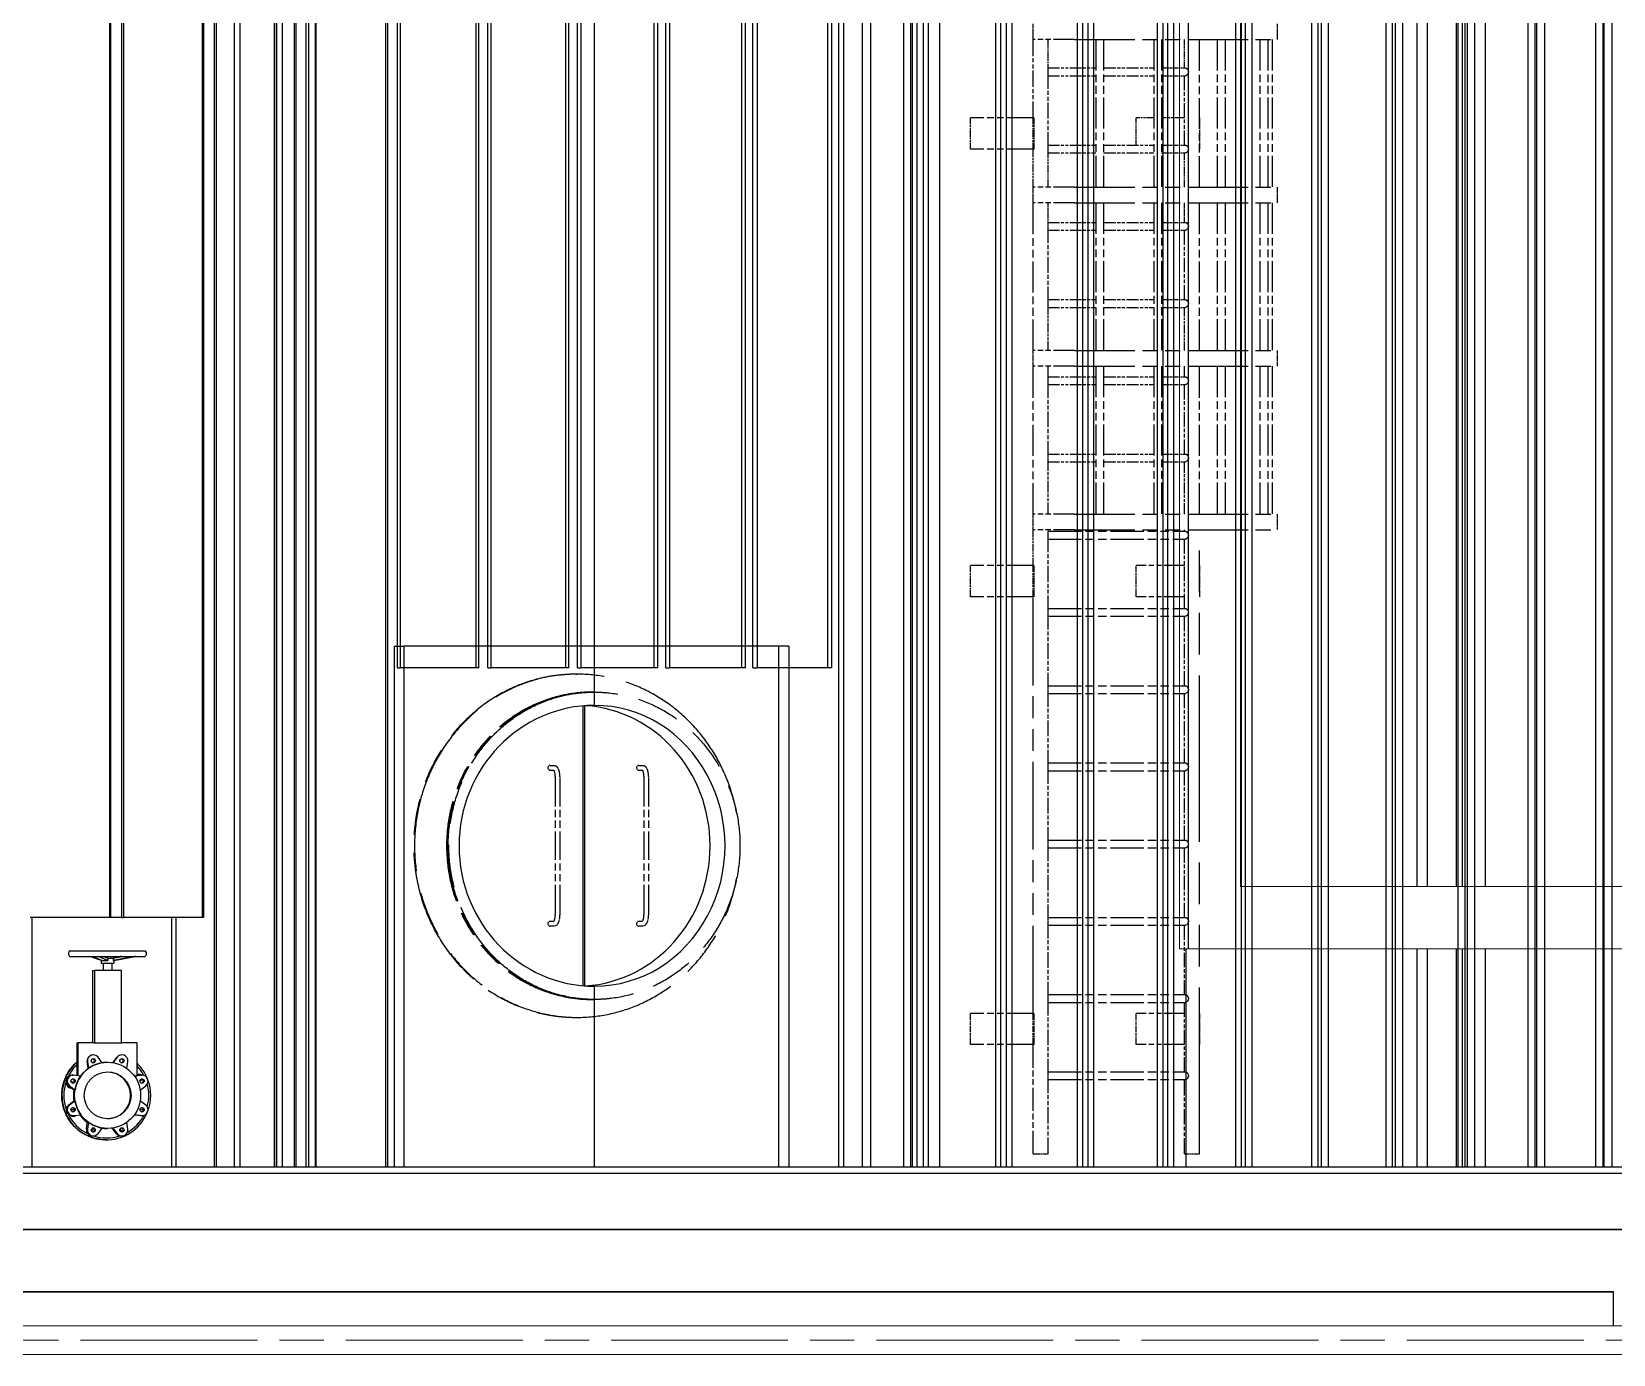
# Model space of a CAD drawing. Header units: millimetres. Extents: x 0 to 100323, y 0 to 59400.
# Drawn here: x 16049 to 21117, y 44341 to 48580 of the extents above; entities that cross this region are included whole.
import ezdxf

# ---------------------------------------------------------------- set-up
doc = ezdxf.new("R2010")
doc.units = ezdxf.units.MM
doc.header["$LTSCALE"] = 100
doc.linetypes.add('CHAIN', pattern=[0.3543, 0.2362, -0.0295, 0.0591, -0.0295])
doc.linetypes.add('DOUBLE_DASH_CHAIN', pattern=[1.2403, 0.6614, -0.0827, 0.1654, -0.0827, 0.1654, -0.0827])
doc.layers.add('P_Cable Ducts (CD)', color=30, linetype='Continuous', lineweight=18, true_color=0xff7f00)
doc.layers.add('P_Condensate (CS)', color=40, linetype='Continuous', lineweight=18, true_color=0xffbf00)
doc.layers.add('Reference', color=7, linetype='DOUBLE_DASH_CHAIN', lineweight=25)
doc.layers.add('Visible', color=7, linetype='Continuous', lineweight=25)

msp = doc.modelspace()

# ---------------------------------------------------------------- linework, layer by layer
at = {"layer": 'P_Cable Ducts (CD)'}
for p, q in [((19922.2, 45840.5), (19922.2, 51151.2)), ((19726.8, 45640.5), (19726.8, 51101.6)), ((19922.2, 45840.5), (23455.6, 45840.5)), ((19726.8, 45640.5), (19756.4, 45640.5)), ((19756.4, 45640.5), (23455.6, 45640.5))]:
    msp.add_line(p, q, dxfattribs=at)
at = {"layer": 'P_Condensate (CS)'}
for p, q in [((21447.7, 44432.5), (6332.6, 44432.5)), ((6332.6, 44340.5), (21447.7, 44340.5))]:
    msp.add_line(p, q, dxfattribs=at)
at = {"layer": 'P_Condensate (CS)', "linetype": 'CHAIN', "ltscale": 23.990969}
msp.add_line((24422.6, 44386.5), (6082.6, 44386.5), dxfattribs=at)
at = {"layer": 'Reference', "ltscale": 0.158612}
for p, q in [((19257, 48604.8), (19257, 48554.8)), ((20039.7, 48604.8), (20039.7, 48554.8)), ((19257, 48081), (19257, 48031)), ((20039.7, 48081), (20039.7, 48031)), ((19257, 47557.3), (19257, 47507.3)), ((20039.7, 47557.3), (20039.7, 47507.3)), ((19257, 47033.5), (19257, 46983.5)), ((20039.7, 47033.5), (20039.7, 46983.5))]:
    msp.add_line(p, q, dxfattribs=at)
at = {"layer": 'Reference', "ltscale": 1.015527}
for p, q in [((19390.7, 48554.8), (19257, 48554.8)), ((19390.7, 48081), (19257, 48081)), ((19390.7, 48031), (19257, 48031)), ((19390.7, 47557.3), (19257, 47557.3)), ((19390.7, 47507.3), (19257, 47507.3)), ((19390.7, 47033.5), (19257, 47033.5)), ((19390.7, 46983.5), (19257, 46983.5))]:
    msp.add_line(p, q, dxfattribs=at)
at = {"layer": 'Reference', "ltscale": 0.797427}
msp.add_line((19258.1, 48303.5), (19258.1, 48554.8), dxfattribs=at)
at = {"layer": 'Reference', "ltscale": 0.318117}
msp.add_line((19306.1, 48454.5), (19306.1, 48554.8), dxfattribs=at)
at = {"layer": 'Reference', "ltscale": 2.925437}
for p, q in [((19390.7, 48554.8), (20039.7, 48554.8)), ((19390.7, 48081), (20039.7, 48081)), ((19390.7, 48031), (20039.7, 48031)), ((19390.7, 47557.3), (20039.7, 47557.3)), ((19390.7, 47507.3), (20039.7, 47507.3)), ((19390.7, 47033.5), (20039.7, 47033.5)), ((19390.7, 46983.5), (20039.7, 46983.5))]:
    msp.add_line(p, q, dxfattribs=at)
at = {"layer": 'Reference', "ltscale": 1.503695}
for p, q in [((19459.1, 48554.8), (19459.1, 48081)), ((19484.1, 48554.8), (19484.1, 48081)), ((19645, 48554.8), (19645, 48081)), ((19670, 48554.8), (19670, 48081)), ((19791.1, 48081), (19791.1, 48554.8)), ((19848.4, 48554.8), (19848.4, 48081)), ((19873.4, 48554.8), (19873.4, 48081)), ((19985.1, 48554.8), (19985.1, 48081)), ((20010.1, 48554.8), (20010.1, 48081)), ((20023.6, 48554.8), (20023.6, 48081)), ((19258.1, 47557.3), (19258.1, 48031)), ((19459.1, 48031), (19459.1, 47557.3)), ((19484.1, 48031), (19484.1, 47557.3)), ((19645, 48031), (19645, 47557.3)), ((19670, 48031), (19670, 47557.3)), ((19791.1, 47557.3), (19791.1, 48031)), ((19848.4, 48031), (19848.4, 47557.3)), ((19873.4, 48031), (19873.4, 47557.3)), ((19985.1, 48031), (19985.1, 47557.3)), ((20010.1, 48031), (20010.1, 47557.3)), ((20023.6, 48031), (20023.6, 47557.3)), ((19258.1, 47033.5), (19258.1, 47507.3)), ((19459.1, 47507.3), (19459.1, 47033.5)), ((19484.1, 47507.3), (19484.1, 47033.5)), ((19645, 47507.3), (19645, 47033.5)), ((19670, 47507.3), (19670, 47033.5)), ((19791.1, 47033.5), (19791.1, 47507.3)), ((19848.4, 47507.3), (19848.4, 47033.5)), ((19873.4, 47507.3), (19873.4, 47033.5)), ((19985.1, 47507.3), (19985.1, 47033.5)), ((20010.1, 47507.3), (20010.1, 47033.5)), ((20023.6, 47507.3), (20023.6, 47033.5))]:
    msp.add_line(p, q, dxfattribs=at)
at = {"layer": 'Reference', "ltscale": 0.289549}
msp.add_line((19743.1, 48463.5), (19743.1, 48554.8), dxfattribs=at)
at = {"layer": 'Reference', "ltscale": 0.560489}
for p, q in [((19306.1, 48463.5), (19459.1, 48463.5)), ((19306.1, 48438.5), (19459.1, 48438.5)), ((19306.1, 48216), (19459.1, 48216)), ((19306.1, 48191), (19459.1, 48191)), ((19306.1, 47968.5), (19459.1, 47968.5)), ((19306.1, 47943.5), (19459.1, 47943.5)), ((19306.1, 47721), (19459.1, 47721)), ((19306.1, 47696), (19459.1, 47696)), ((19306.1, 47473.5), (19459.1, 47473.5)), ((19306.1, 47448.5), (19459.1, 47448.5)), ((19306.1, 47226), (19459.1, 47226)), ((19306.1, 47201), (19459.1, 47201))]:
    msp.add_line(p, q, dxfattribs=at)
at = {"layer": 'Reference', "ltscale": 0.589819}
for p, q in [((19484.1, 48463.5), (19645, 48463.5)), ((19484.1, 48438.5), (19645, 48438.5)), ((19484.1, 48216), (19645, 48216)), ((19484.1, 48191), (19645, 48191)), ((19484.1, 47968.5), (19645, 47968.5)), ((19484.1, 47943.5), (19645, 47943.5)), ((19484.1, 47721), (19645, 47721)), ((19484.1, 47696), (19645, 47696)), ((19484.1, 47473.5), (19645, 47473.5)), ((19484.1, 47448.5), (19645, 47448.5)), ((19484.1, 47226), (19645, 47226)), ((19484.1, 47201), (19645, 47201))]:
    msp.add_line(p, q, dxfattribs=at)
at = {"layer": 'Reference', "ltscale": 0.279552}
for p, q in [((19670, 48463.5), (19746.3, 48463.5)), ((19670, 48438.5), (19746.3, 48438.5)), ((19670, 48216), (19746.3, 48216)), ((19670, 48191), (19746.3, 48191)), ((19670, 47968.5), (19746.3, 47968.5)), ((19670, 47943.5), (19746.3, 47943.5)), ((19670, 47721), (19746.3, 47721)), ((19670, 47696), (19746.3, 47696)), ((19670, 47473.5), (19746.3, 47473.5)), ((19670, 47448.5), (19746.3, 47448.5)), ((19670, 47226), (19746.3, 47226)), ((19670, 47201), (19746.3, 47201))]:
    msp.add_line(p, q, dxfattribs=at)
at = {"layer": 'Reference', "ltscale": 0.763304}
for p, q in [((19306.1, 48207), (19306.1, 48447.5)), ((19306.1, 47712), (19306.1, 47952.5)), ((19306.1, 47217), (19306.1, 47457.5)), ((19306.1, 46722), (19306.1, 46962.5)), ((19306.1, 46474.5), (19306.1, 46715)), ((19306.1, 46227), (19306.1, 46467.5)), ((19306.1, 45979.5), (19306.1, 46220)), ((19306.1, 45732), (19306.1, 45972.5)), ((19306.1, 45484.5), (19306.1, 45725)), ((19306.1, 45237), (19306.1, 45477.5))]:
    msp.add_line(p, q, dxfattribs=at)
at = {"layer": 'Reference', "ltscale": 0.706168}
for p, q in [((19743.1, 48216), (19743.1, 48438.5)), ((19743.1, 47721), (19743.1, 47943.5)), ((19743.1, 47226), (19743.1, 47448.5)), ((19743.1, 46731), (19743.1, 46953.5)), ((19743.1, 46483.5), (19743.1, 46706)), ((19743.1, 46236), (19743.1, 46458.5)), ((19743.1, 45988.5), (19743.1, 46211)), ((19743.1, 45741), (19743.1, 45963.5)), ((19743.1, 45493.5), (19743.1, 45716)), ((19743.1, 45246), (19743.1, 45468.5))]:
    msp.add_line(p, q, dxfattribs=at)
at = {"layer": 'Reference', "ltscale": 1.269595}
for p, q in [((19257.9, 48303.5), (19057.9, 48303.5)), ((19257.9, 48203.5), (19057.9, 48203.5)), ((19257.9, 46868.5), (19057.9, 46868.5)), ((19257.9, 46768.5), (19057.9, 46768.5)), ((19257.9, 45433.5), (19057.9, 45433.5)), ((19257.9, 45333.5), (19057.9, 45333.5))]:
    msp.add_line(p, q, dxfattribs=at)
at = {"layer": 'Reference', "ltscale": 0.317324}
for p, q in [((19057.9, 48203.5), (19057.9, 48303.5)), ((19257.9, 48203.5), (19257.9, 48303.5)), ((19261.4, 48203.5), (19261.4, 48303.5)), ((19791.4, 48303.5), (19791.4, 48203.5)), ((19057.9, 46768.5), (19057.9, 46868.5)), ((19257.9, 46768.5), (19257.9, 46868.5)), ((19261.4, 46768.5), (19261.4, 46868.5)), ((19587.9, 46768.5), (19587.9, 46868.5)), ((19791.4, 46868.5), (19791.4, 46768.5)), ((19057.9, 45333.5), (19057.9, 45433.5)), ((19257.9, 45333.5), (19257.9, 45433.5)), ((19261.4, 45333.5), (19261.4, 45433.5)), ((19587.9, 45333.5), (19587.9, 45433.5)), ((19791.4, 45433.5), (19791.4, 45333.5))]:
    msp.add_line(p, q, dxfattribs=at)
at = {"layer": 'Reference', "ltscale": 0.012597}
for p, q in [((19257.9, 48303.5), (19261.4, 48303.5)), ((19261.4, 48203.5), (19257.9, 48203.5)), ((19257.9, 46868.5), (19261.4, 46868.5)), ((19261.4, 46768.5), (19257.9, 46768.5)), ((19257.9, 45433.5), (19261.4, 45433.5)), ((19261.4, 45333.5), (19257.9, 45333.5))]:
    msp.add_line(p, q, dxfattribs=at)
at = {"layer": 'Reference', "ltscale": 0.362611}
msp.add_line((19645, 48303.5), (19587.9, 48303.5), dxfattribs=at)
at = {"layer": 'Reference', "ltscale": 0.277646}
msp.add_line((19587.9, 48216), (19587.9, 48303.5), dxfattribs=at)
at = {"layer": 'Reference', "ltscale": 0.463858}
msp.add_line((19743.1, 48303.5), (19670, 48303.5), dxfattribs=at)
at = {"layer": 'Reference', "ltscale": 0.0008116}
for p, q in [((19791.1, 48303.5), (19791.4, 48303.5)), ((19791.4, 48203.5), (19791.1, 48203.5)), ((19791.1, 46868.5), (19791.4, 46868.5)), ((19791.4, 46768.5), (19791.1, 46768.5)), ((19791.1, 45433.5), (19791.4, 45433.5)), ((19791.4, 45333.5), (19791.1, 45333.5))]:
    msp.add_line(p, q, dxfattribs=at)
at = {"layer": 'Reference', "ltscale": 0.388744}
msp.add_line((19258.1, 48081), (19258.1, 48203.5), dxfattribs=at)
at = {"layer": 'Reference', "ltscale": 0.377634}
msp.add_line((19306.1, 48081), (19306.1, 48200), dxfattribs=at)
at = {"layer": 'Reference', "ltscale": 0.349066}
msp.add_line((19743.1, 48081), (19743.1, 48191), dxfattribs=at)
at = {"layer": 'Reference', "ltscale": 0.226858}
msp.add_line((19306.1, 47959.5), (19306.1, 48031), dxfattribs=at)
at = {"layer": 'Reference', "ltscale": 0.19829}
msp.add_line((19743.1, 47968.5), (19743.1, 48031), dxfattribs=at)
at = {"layer": 'Reference', "ltscale": 0.468894}
msp.add_line((19306.1, 47557.3), (19306.1, 47705), dxfattribs=at)
at = {"layer": 'Reference', "ltscale": 0.440326}
msp.add_line((19743.1, 47557.3), (19743.1, 47696), dxfattribs=at)
at = {"layer": 'Reference', "ltscale": 0.135599}
msp.add_line((19306.1, 47464.5), (19306.1, 47507.3), dxfattribs=at)
at = {"layer": 'Reference', "ltscale": 0.107031}
msp.add_line((19743.1, 47473.5), (19743.1, 47507.3), dxfattribs=at)
at = {"layer": 'Reference', "ltscale": 0.560153}
msp.add_line((19306.1, 47033.5), (19306.1, 47210), dxfattribs=at)
at = {"layer": 'Reference', "ltscale": 0.531585}
msp.add_line((19743.1, 47033.5), (19743.1, 47201), dxfattribs=at)
at = {"layer": 'Reference', "ltscale": 0.364937}
msp.add_line((19258.1, 46868.5), (19258.1, 46983.5), dxfattribs=at)
at = {"layer": 'Reference', "ltscale": 0.044339}
msp.add_line((19306.1, 46969.5), (19306.1, 46983.5), dxfattribs=at)
at = {"layer": 'Reference', "ltscale": 0.015771}
msp.add_line((19743.1, 46978.5), (19743.1, 46983.5), dxfattribs=at)
at = {"layer": 'Reference', "ltscale": 8.062566}
msp.add_line((19791.1, 44983.5), (19791.1, 46983.5), dxfattribs=at)
at = {"layer": 'Reference', "ltscale": 1.613325}
for p, q in [((19306.1, 46978.5), (19746.3, 46978.5)), ((19306.1, 46953.5), (19746.3, 46953.5)), ((19306.1, 46731), (19746.3, 46731)), ((19306.1, 46706), (19746.3, 46706)), ((19306.1, 46483.5), (19746.3, 46483.5)), ((19306.1, 46458.5), (19746.3, 46458.5)), ((19306.1, 46236), (19746.3, 46236)), ((19306.1, 46211), (19746.3, 46211)), ((19306.1, 45988.5), (19746.3, 45988.5)), ((19306.1, 45963.5), (19746.3, 45963.5)), ((19306.1, 45741), (19746.3, 45741)), ((19306.1, 45716), (19746.3, 45716)), ((19306.1, 45493.5), (19746.3, 45493.5)), ((19306.1, 45468.5), (19746.3, 45468.5)), ((19306.1, 45246), (19746.3, 45246)), ((19306.1, 45221), (19746.3, 45221))]:
    msp.add_line(p, q, dxfattribs=at)
at = {"layer": 'Reference', "ltscale": 0.985281}
for p, q in [((19743.1, 46868.5), (19587.9, 46868.5)), ((19743.1, 46768.5), (19587.9, 46768.5)), ((19743.1, 45433.5), (19587.9, 45433.5)), ((19743.1, 45333.5), (19587.9, 45333.5))]:
    msp.add_line(p, q, dxfattribs=at)
at = {"layer": 'Reference', "ltscale": 4.237508}
msp.add_line((19258.1, 45433.5), (19258.1, 46768.5), dxfattribs=at)
at = {"layer": 'Reference', "ltscale": 0.025294}
for p, q in [((17794.3, 46520.5), (17796.9, 46520.5)), ((17794.3, 45420.5), (17796.9, 45420.5))]:
    msp.add_line(p, q, dxfattribs=at)
at = {"layer": 'Reference', "ltscale": 0.031642}
for p, q in [((17845.1, 46463), (17848.3, 46463)), ((17849.3, 46463), (17852.5, 46463)), ((17845.1, 45478), (17848.3, 45478)), ((17849.3, 45478), (17852.5, 45478))]:
    msp.add_line(p, q, dxfattribs=at)
at = {"layer": 'Reference', "ltscale": 0.12687}
for p, q in [((17710.4, 46228), (17723.3, 46228)), ((17994.5, 46228), (18007.4, 46228)), ((17723.3, 45713), (17710.4, 45713)), ((18007.4, 45713), (17994.5, 45713))]:
    msp.add_line(p, q, dxfattribs=at)
at = {"layer": 'Reference', "ltscale": 0.11075}
for p, q in [((17710.4, 46213), (17721.7, 46213)), ((17994.5, 46213), (18005.8, 46213)), ((17721.7, 45728), (17710.4, 45728)), ((18005.8, 45728), (17994.5, 45728))]:
    msp.add_line(p, q, dxfattribs=at)
at = {"layer": 'Reference', "ltscale": 1.380694}
for p, q in [((17726.2, 46188), (17726.2, 45753)), ((17741.2, 46188), (17741.2, 45753)), ((18010.3, 46188), (18010.3, 45753)), ((18025.3, 46188), (18025.3, 45753))]:
    msp.add_line(p, q, dxfattribs=at)
at = {"layer": 'Reference', "ltscale": 1.110883}
msp.add_line((19258.1, 44983.5), (19258.1, 45333.5), dxfattribs=at)
at = {"layer": 'Reference', "ltscale": 0.78235}
msp.add_line((19306.1, 44983.5), (19306.1, 45230), dxfattribs=at)
at = {"layer": 'Reference', "ltscale": 0.753782}
msp.add_line((19743.1, 44983.5), (19743.1, 45221), dxfattribs=at)
at = {"layer": 'Reference', "ltscale": 0.239232}
for p, q in [((19258.1, 44983.5), (19306.1, 44983.5)), ((19743.1, 44983.5), (19791.1, 44983.5))]:
    msp.add_line(p, q, dxfattribs=at)
at = {"layer": 'Reference', "ltscale": 8.724619}
msp.add_ellipse((17796.9, 45970.5), major_axis=(0, -550), ratio=0.946997, start_param=1.761168, end_param=7.66361, dxfattribs=at)
at = {"layer": 'Reference', "ltscale": 6.965557}
msp.add_ellipse((17794.3, 45970.5), major_axis=(0, -550), ratio=0.946997, start_param=3.141593, end_param=6.283185, dxfattribs=at)
at = {"layer": 'Reference', "ltscale": 4.914421}
msp.add_ellipse((17848.3, 45970.5), major_axis=(0, -492.5), ratio=0.946997, start_param=3.140559, end_param=6.284218, dxfattribs=at)
at = {"layer": 'Reference', "ltscale": 4.911191}
for centre in [(17845.1, 45970.5), (17849.3, 45970.5)]:
    msp.add_ellipse(centre, major_axis=(0, -492.5), ratio=0.946997, start_param=3.141593, end_param=6.283185, dxfattribs=at)
at = {"layer": 'Reference', "ltscale": 8.316452}
msp.add_ellipse((17852.5, 45970.5), major_axis=(0, -492.5), ratio=0.946997, dxfattribs=at)
at = {"layer": 'Reference', "ltscale": 0.074691}
for centre in [(17710.4, 46220.5), (17994.5, 46220.5), (17710.4, 45720.5), (17994.5, 45720.5)]:
    msp.add_ellipse(centre, major_axis=(0, -7.5), ratio=0.946997, start_param=3.141593, end_param=6.283185, dxfattribs=at)
at = {"layer": 'Reference', "ltscale": 0.022524}
for points in [[(19306.1, 48447.5), (19306.1, 48447.9), (19306.1, 48448.2), (19306.1, 48449.4), (19306.1, 48450.2), (19306.1, 48451.8), (19306.1, 48452.7), (19306.1, 48453.8), (19306.1, 48454.2), (19306.1, 48454.5)], [(19306.1, 48200), (19306.1, 48200.4), (19306.1, 48200.7), (19306.1, 48201.9), (19306.1, 48202.7), (19306.1, 48204.3), (19306.1, 48205.2), (19306.1, 48206.3), (19306.1, 48206.7), (19306.1, 48207)], [(19306.1, 47952.5), (19306.1, 47952.9), (19306.1, 47953.2), (19306.1, 47954.4), (19306.1, 47955.2), (19306.1, 47956.8), (19306.1, 47957.7), (19306.1, 47958.8), (19306.1, 47959.2), (19306.1, 47959.5)], [(19306.1, 47705), (19306.1, 47705.4), (19306.1, 47705.7), (19306.1, 47706.9), (19306.1, 47707.7), (19306.1, 47709.3), (19306.1, 47710.2), (19306.1, 47711.3), (19306.1, 47711.7), (19306.1, 47712)], [(19306.1, 47457.5), (19306.1, 47457.9), (19306.1, 47458.2), (19306.1, 47459.4), (19306.1, 47460.2), (19306.1, 47461.8), (19306.1, 47462.7), (19306.1, 47463.8), (19306.1, 47464.2), (19306.1, 47464.5)], [(19306.1, 47210), (19306.1, 47210.4), (19306.1, 47210.7), (19306.1, 47211.9), (19306.1, 47212.7), (19306.1, 47214.3), (19306.1, 47215.2), (19306.1, 47216.3), (19306.1, 47216.7), (19306.1, 47217)], [(19306.1, 46962.5), (19306.1, 46962.9), (19306.1, 46963.2), (19306.1, 46964.4), (19306.1, 46965.2), (19306.1, 46966.8), (19306.1, 46967.7), (19306.1, 46968.8), (19306.1, 46969.2), (19306.1, 46969.5)], [(19306.1, 46715), (19306.1, 46715.4), (19306.1, 46715.7), (19306.1, 46716.9), (19306.1, 46717.7), (19306.1, 46719.3), (19306.1, 46720.2), (19306.1, 46721.3), (19306.1, 46721.7), (19306.1, 46722)], [(19306.1, 46467.5), (19306.1, 46467.9), (19306.1, 46468.2), (19306.1, 46469.4), (19306.1, 46470.2), (19306.1, 46471.8), (19306.1, 46472.7), (19306.1, 46473.8), (19306.1, 46474.2), (19306.1, 46474.5)], [(19306.1, 46220), (19306.1, 46220.4), (19306.1, 46220.7), (19306.1, 46221.9), (19306.1, 46222.7), (19306.1, 46224.3), (19306.1, 46225.2), (19306.1, 46226.3), (19306.1, 46226.7), (19306.1, 46227)], [(19306.1, 45972.5), (19306.1, 45972.9), (19306.1, 45973.2), (19306.1, 45974.4), (19306.1, 45975.2), (19306.1, 45976.8), (19306.1, 45977.7), (19306.1, 45978.8), (19306.1, 45979.2), (19306.1, 45979.5)], [(19306.1, 45725), (19306.1, 45725.4), (19306.1, 45725.7), (19306.1, 45726.9), (19306.1, 45727.7), (19306.1, 45729.3), (19306.1, 45730.2), (19306.1, 45731.3), (19306.1, 45731.7), (19306.1, 45732)], [(19306.1, 45477.5), (19306.1, 45477.9), (19306.1, 45478.2), (19306.1, 45479.4), (19306.1, 45480.2), (19306.1, 45481.8), (19306.1, 45482.7), (19306.1, 45483.8), (19306.1, 45484.2), (19306.1, 45484.5)], [(19306.1, 45230), (19306.1, 45230.4), (19306.1, 45230.7), (19306.1, 45231.9), (19306.1, 45232.7), (19306.1, 45234.3), (19306.1, 45235.2), (19306.1, 45236.3), (19306.1, 45236.7), (19306.1, 45237)]]:
    msp.add_open_spline(points, degree=3, knots=[3.5052413, 3.5052413, 3.5052413, 3.5052413, 3.61045, 3.61045, 3.8515697, 3.8515697, 4.0926893, 4.0926893, 4.197898, 4.197898, 4.197898, 4.197898], dxfattribs=at)
at = {"layer": 'Reference', "ltscale": 0.126968}
for points in [[(19746.3, 48463.5), (19746.7, 48463.5), (19747.2, 48463.5), (19748.1, 48463.1), (19748.6, 48462.9), (19750.2, 48461.9), (19751.3, 48461), (19753.1, 48458.8), (19754, 48457.4), (19755, 48455.1), (19755.2, 48454.3), (19755.5, 48452.7), (19755.6, 48451.8), (19755.6, 48450.2), (19755.5, 48449.4), (19755.2, 48447.8), (19755, 48447), (19754, 48444.7), (19753.1, 48443.3), (19751.3, 48441.1), (19750.2, 48440.1), (19748.6, 48439.2), (19748.1, 48438.9), (19747.2, 48438.6), (19746.7, 48438.5), (19746.3, 48438.5)], [(19746.3, 48216), (19746.7, 48216), (19747.2, 48216), (19748.1, 48215.6), (19748.6, 48215.4), (19750.2, 48214.4), (19751.3, 48213.5), (19753.1, 48211.3), (19754, 48209.9), (19755, 48207.6), (19755.2, 48206.8), (19755.5, 48205.2), (19755.6, 48204.3), (19755.6, 48202.7), (19755.5, 48201.9), (19755.2, 48200.3), (19755, 48199.5), (19754, 48197.2), (19753.1, 48195.8), (19751.3, 48193.6), (19750.2, 48192.6), (19748.6, 48191.7), (19748.1, 48191.4), (19747.2, 48191.1), (19746.7, 48191), (19746.3, 48191)], [(19746.3, 47968.5), (19746.7, 47968.5), (19747.2, 47968.5), (19748.1, 47968.1), (19748.6, 47967.9), (19750.2, 47966.9), (19751.3, 47966), (19753.1, 47963.8), (19754, 47962.4), (19755, 47960.1), (19755.2, 47959.3), (19755.5, 47957.7), (19755.6, 47956.8), (19755.6, 47955.2), (19755.5, 47954.4), (19755.2, 47952.8), (19755, 47952), (19754, 47949.7), (19753.1, 47948.3), (19751.3, 47946.1), (19750.2, 47945.1), (19748.6, 47944.2), (19748.1, 47943.9), (19747.2, 47943.6), (19746.7, 47943.5), (19746.3, 47943.5)], [(19746.3, 47721), (19746.7, 47721), (19747.2, 47721), (19748.1, 47720.6), (19748.6, 47720.4), (19750.2, 47719.4), (19751.3, 47718.5), (19753.1, 47716.3), (19754, 47714.9), (19755, 47712.6), (19755.2, 47711.8), (19755.5, 47710.2), (19755.6, 47709.3), (19755.6, 47707.7), (19755.5, 47706.9), (19755.2, 47705.3), (19755, 47704.5), (19754, 47702.2), (19753.1, 47700.8), (19751.3, 47698.6), (19750.2, 47697.6), (19748.6, 47696.7), (19748.1, 47696.4), (19747.2, 47696.1), (19746.7, 47696), (19746.3, 47696)], [(19746.3, 47473.5), (19746.7, 47473.5), (19747.2, 47473.5), (19748.1, 47473.1), (19748.6, 47472.9), (19750.2, 47471.9), (19751.3, 47471), (19753.1, 47468.8), (19754, 47467.4), (19755, 47465.1), (19755.2, 47464.3), (19755.5, 47462.7), (19755.6, 47461.8), (19755.6, 47460.2), (19755.5, 47459.4), (19755.2, 47457.8), (19755, 47457), (19754, 47454.7), (19753.1, 47453.3), (19751.3, 47451.1), (19750.2, 47450.1), (19748.6, 47449.2), (19748.1, 47448.9), (19747.2, 47448.6), (19746.7, 47448.5), (19746.3, 47448.5)], [(19746.3, 47226), (19746.7, 47226), (19747.2, 47226), (19748.1, 47225.6), (19748.6, 47225.4), (19750.2, 47224.4), (19751.3, 47223.5), (19753.1, 47221.3), (19754, 47219.9), (19755, 47217.6), (19755.2, 47216.8), (19755.5, 47215.2), (19755.6, 47214.3), (19755.6, 47212.7), (19755.5, 47211.9), (19755.2, 47210.3), (19755, 47209.5), (19754, 47207.2), (19753.1, 47205.8), (19751.3, 47203.6), (19750.2, 47202.6), (19748.6, 47201.7), (19748.1, 47201.4), (19747.2, 47201.1), (19746.7, 47201), (19746.3, 47201)], [(19746.3, 46978.5), (19746.7, 46978.5), (19747.2, 46978.5), (19748.1, 46978.1), (19748.6, 46977.9), (19750.2, 46976.9), (19751.3, 46976), (19753.1, 46973.8), (19754, 46972.4), (19755, 46970.1), (19755.2, 46969.3), (19755.5, 46967.7), (19755.6, 46966.8), (19755.6, 46965.2), (19755.5, 46964.4), (19755.2, 46962.8), (19755, 46962), (19754, 46959.7), (19753.1, 46958.3), (19751.3, 46956.1), (19750.2, 46955.1), (19748.6, 46954.2), (19748.1, 46953.9), (19747.2, 46953.6), (19746.7, 46953.5), (19746.3, 46953.5)], [(19746.3, 46731), (19746.7, 46731), (19747.2, 46731), (19748.1, 46730.6), (19748.6, 46730.4), (19750.2, 46729.4), (19751.3, 46728.5), (19753.1, 46726.3), (19754, 46724.9), (19755, 46722.6), (19755.2, 46721.8), (19755.5, 46720.2), (19755.6, 46719.3), (19755.6, 46717.7), (19755.5, 46716.9), (19755.2, 46715.3), (19755, 46714.5), (19754, 46712.2), (19753.1, 46710.8), (19751.3, 46708.6), (19750.2, 46707.6), (19748.6, 46706.7), (19748.1, 46706.4), (19747.2, 46706.1), (19746.7, 46706), (19746.3, 46706)], [(19746.3, 46483.5), (19746.7, 46483.5), (19747.2, 46483.5), (19748.1, 46483.1), (19748.6, 46482.9), (19750.2, 46481.9), (19751.3, 46481), (19753.1, 46478.8), (19754, 46477.4), (19755, 46475.1), (19755.2, 46474.3), (19755.5, 46472.7), (19755.6, 46471.8), (19755.6, 46470.2), (19755.5, 46469.4), (19755.2, 46467.8), (19755, 46467), (19754, 46464.7), (19753.1, 46463.3), (19751.3, 46461.1), (19750.2, 46460.1), (19748.6, 46459.2), (19748.1, 46458.9), (19747.2, 46458.6), (19746.7, 46458.5), (19746.3, 46458.5)], [(19746.3, 46236), (19746.7, 46236), (19747.2, 46236), (19748.1, 46235.6), (19748.6, 46235.4), (19750.2, 46234.4), (19751.3, 46233.5), (19753.1, 46231.3), (19754, 46229.9), (19755, 46227.6), (19755.2, 46226.8), (19755.5, 46225.2), (19755.6, 46224.3), (19755.6, 46222.7), (19755.5, 46221.9), (19755.2, 46220.3), (19755, 46219.5), (19754, 46217.2), (19753.1, 46215.8), (19751.3, 46213.6), (19750.2, 46212.6), (19748.6, 46211.7), (19748.1, 46211.4), (19747.2, 46211.1), (19746.7, 46211), (19746.3, 46211)], [(19746.3, 45988.5), (19746.7, 45988.5), (19747.2, 45988.5), (19748.1, 45988.1), (19748.6, 45987.9), (19750.2, 45986.9), (19751.3, 45986), (19753.1, 45983.8), (19754, 45982.4), (19755, 45980.1), (19755.2, 45979.3), (19755.5, 45977.7), (19755.6, 45976.8), (19755.6, 45975.2), (19755.5, 45974.4), (19755.2, 45972.8), (19755, 45972), (19754, 45969.7), (19753.1, 45968.3), (19751.3, 45966.1), (19750.2, 45965.1), (19748.6, 45964.2), (19748.1, 45963.9), (19747.2, 45963.6), (19746.7, 45963.5), (19746.3, 45963.5)], [(19746.3, 45741), (19746.7, 45741), (19747.2, 45741), (19748.1, 45740.6), (19748.6, 45740.4), (19750.2, 45739.4), (19751.3, 45738.5), (19753.1, 45736.3), (19754, 45734.9), (19755, 45732.6), (19755.2, 45731.8), (19755.5, 45730.2), (19755.6, 45729.3), (19755.6, 45727.7), (19755.5, 45726.9), (19755.2, 45725.3), (19755, 45724.5), (19754, 45722.2), (19753.1, 45720.8), (19751.3, 45718.6), (19750.2, 45717.6), (19748.6, 45716.7), (19748.1, 45716.4), (19747.2, 45716.1), (19746.7, 45716), (19746.3, 45716)], [(19746.3, 45493.5), (19746.7, 45493.5), (19747.2, 45493.5), (19748.1, 45493.1), (19748.6, 45492.9), (19750.2, 45491.9), (19751.3, 45491), (19753.1, 45488.8), (19754, 45487.4), (19755, 45485.1), (19755.2, 45484.3), (19755.5, 45482.7), (19755.6, 45481.8), (19755.6, 45480.2), (19755.5, 45479.4), (19755.2, 45477.8), (19755, 45477), (19754, 45474.7), (19753.1, 45473.3), (19751.3, 45471.1), (19750.2, 45470.1), (19748.6, 45469.2), (19748.1, 45468.9), (19747.2, 45468.6), (19746.7, 45468.5), (19746.3, 45468.5)], [(19746.3, 45246), (19746.7, 45246), (19747.2, 45246), (19748.1, 45245.6), (19748.6, 45245.4), (19750.2, 45244.4), (19751.3, 45243.5), (19753.1, 45241.3), (19754, 45239.9), (19755, 45237.6), (19755.2, 45236.8), (19755.5, 45235.2), (19755.6, 45234.3), (19755.6, 45232.7), (19755.5, 45231.9), (19755.2, 45230.3), (19755, 45229.5), (19754, 45227.2), (19753.1, 45225.8), (19751.3, 45223.6), (19750.2, 45222.6), (19748.6, 45221.7), (19748.1, 45221.4), (19747.2, 45221.1), (19746.7, 45221), (19746.3, 45221)]]:
    msp.add_open_spline(points, degree=3, knots=[1.925785, 1.925785, 1.925785, 1.925785, 2.166111, 2.166111, 2.406438, 2.406438, 2.887091, 2.887091, 3.36933, 3.36933, 3.61045, 3.61045, 3.85157, 3.85157, 4.092689, 4.092689, 4.333809, 4.333809, 4.816048, 4.816048, 5.296701, 5.296701, 5.537028, 5.537028, 5.777354, 5.777354, 5.777354, 5.777354], dxfattribs=at)
at = {"layer": 'Reference', "ltscale": 0.186351}
for points in [[(17723.3, 46228), (17724.9, 46228), (17726.4, 46227.7), (17729.3, 46226.4), (17730.6, 46225.5), (17733.4, 46222.7), (17734.6, 46220.8), (17736.9, 46216.3), (17737.8, 46213.6), (17739.4, 46207.5), (17740, 46204.3), (17740.9, 46197.4), (17741.1, 46193.7), (17741.2, 46189.4), (17741.2, 46188.7), (17741.2, 46188)], [(18007.4, 46228), (18009, 46228), (18010.5, 46227.7), (18013.4, 46226.4), (18014.7, 46225.5), (18017.5, 46222.7), (18018.7, 46220.8), (18021, 46216.3), (18021.9, 46213.6), (18023.5, 46207.5), (18024.1, 46204.3), (18025, 46197.4), (18025.2, 46193.7), (18025.3, 46189.4), (18025.3, 46188.7), (18025.3, 46188)]]:
    msp.add_open_spline(points, degree=3, knots=[0, 0, 0, 0, 0.139053, 0.139053, 0.302992, 0.302992, 0.569563, 0.569563, 0.883722, 0.883722, 1.197882, 1.197882, 1.512041, 1.512041, 1.570796, 1.570796, 1.570796, 1.570796], dxfattribs=at)
at = {"layer": 'Reference', "ltscale": 0.12012}
for points, knots in [([(17721.2, 46213.7), (17721.2, 46213.7), (17721.3, 46213.5), (17721.8, 46212.9), (17722.1, 46212.3), (17723, 46210.4), (17723.5, 46209), (17724.4, 46205.6), (17724.9, 46203.4), (17725.7, 46198.5), (17725.9, 46195.8), (17726.2, 46191.3), (17726.2, 46189.7), (17726.2, 46188)], [0.289886, 0.289886, 0.289886, 0.289886, 0.429852, 0.429852, 0.619775, 0.619775, 0.851575, 0.851575, 1.119033, 1.119033, 1.407451, 1.407451, 1.570796, 1.570796, 1.570796, 1.570796]), ([(18005.3, 46213.7), (18005.3, 46213.7), (18005.4, 46213.5), (18005.9, 46212.9), (18006.2, 46212.3), (18007.1, 46210.4), (18007.6, 46209), (18008.5, 46205.6), (18009, 46203.4), (18009.8, 46198.5), (18010, 46195.8), (18010.3, 46191.3), (18010.3, 46189.7), (18010.3, 46188)], [0.289886, 0.289886, 0.289886, 0.289886, 0.429852, 0.429852, 0.619775, 0.619775, 0.851575, 0.851575, 1.119033, 1.119033, 1.407451, 1.407451, 1.570796, 1.570796, 1.570796, 1.570796]), ([(17726.2, 45753), (17726.2, 45750), (17726.1, 45747), (17725.5, 45741.4), (17725.1, 45738.8), (17724.1, 45734.2), (17723.6, 45732.3), (17722.5, 45729.5), (17722, 45728.5), (17721.3, 45727.6), (17721.2, 45727.4), (17721.2, 45727.4)], [1.570796, 1.570796, 1.570796, 1.570796, 1.869281, 1.869281, 2.163686, 2.163686, 2.443126, 2.443126, 2.68928, 2.68928, 2.851706, 2.851706, 2.851706, 2.851706]), ([(18010.3, 45753), (18010.3, 45750), (18010.2, 45747), (18009.6, 45741.4), (18009.2, 45738.8), (18008.2, 45734.2), (18007.7, 45732.3), (18006.6, 45729.5), (18006.1, 45728.5), (18005.4, 45727.6), (18005.3, 45727.4), (18005.3, 45727.4)], [1.570796, 1.570796, 1.570796, 1.570796, 1.869281, 1.869281, 2.163686, 2.163686, 2.443126, 2.443126, 2.68928, 2.68928, 2.851706, 2.851706, 2.851706, 2.851706])]:
    msp.add_open_spline(points, degree=3, knots=knots, dxfattribs=at)
at = {"layer": 'Reference', "ltscale": 0.186349}
for points in [[(17741.2, 45753), (17741.2, 45749.4), (17741, 45745.7), (17740.3, 45738.7), (17739.8, 45735.3), (17738.3, 45729.1), (17737.4, 45726.3), (17735.2, 45721.1), (17733.8, 45718.8), (17731, 45716), (17730, 45715.1), (17727.2, 45713.6), (17725.3, 45713), (17723.3, 45713)], [(18025.3, 45753), (18025.3, 45749.4), (18025.1, 45745.7), (18024.4, 45738.7), (18023.9, 45735.3), (18022.4, 45729.1), (18021.5, 45726.3), (18019.3, 45721.1), (18017.9, 45718.8), (18015.1, 45716), (18014.1, 45715.1), (18011.3, 45713.6), (18009.4, 45713), (18007.4, 45713)]]:
    msp.add_open_spline(points, degree=3, knots=[1.570796, 1.570796, 1.570796, 1.570796, 1.884956, 1.884956, 2.199115, 2.199115, 2.513274, 2.513274, 2.827433, 2.827433, 2.965561, 2.965561, 3.141593, 3.141593, 3.141593, 3.141593], dxfattribs=at)
at = {"layer": 'Visible'}
for p, q in [((19756.4, 45640.5), (19756.4, 51154.6)), ((16298.9, 50805.5), (16298.9, 45740.5)), ((16303.4, 45740.5), (16303.4, 50805.5)), ((16338.5, 45740.5), (16338.5, 50805.5)), ((16343.1, 50805.5), (16343.1, 45740.5)), ((16595.3, 50805.5), (16595.3, 45740.5)), ((16601.1, 45740.5), (16601.1, 50805.5)), ((16634.8, 44940.5), (16634.8, 50805.5)), ((16640.6, 50805.5), (16640.6, 44940.5)), ((16699.4, 44940.5), (16699.4, 50800.5)), ((16717, 44940.5), (16717, 50800.5)), ((16827.7, 44940.5), (16827.7, 50800.5)), ((16828.9, 44940.5), (16828.9, 50800.5)), ((16834.8, 44940.5), (16834.8, 50800.5)), ((16853.2, 44940.5), (16853.2, 50800.5)), ((16890, 50805.5), (16890, 44940.5)), ((16897.1, 44940.5), (16897.1, 50805.5)), ((16929.2, 44940.5), (16929.2, 50805.5)), ((16936.2, 50805.5), (16936.2, 44940.5)), ((16958.2, 44940.5), (16958.2, 50800.5)), ((16960.3, 44940.5), (16960.3, 50800.5)), ((17182.6, 50805.5), (17182.6, 44940.5)), ((17190.8, 44940.5), (17190.8, 50805.5)), ((17221.4, 46540.5), (17221.4, 50805.5)), ((17229.7, 50805.5), (17229.7, 46540.5)), ((17472.5, 50805.5), (17472.5, 46540.5)), ((17482, 46540.5), (17482, 50805.5)), ((17511, 46540.5), (17511, 50805.5)), ((17520.5, 50805.5), (17520.5, 46540.5)), ((17759.6, 50805.5), (17759.6, 46540.5)), ((17770.3, 46540.5), (17770.3, 50805.5)), ((17797.7, 46540.5), (17797.7, 50805.5)), ((17808.4, 50805.5), (17808.4, 46540.5)), ((17853.1, 46420.5), (17853.1, 50800.5)), ((18043.3, 50805.5), (18043.3, 46540.5)), ((18055.3, 46540.5), (18055.3, 50805.5)), ((18080.9, 46540.5), (18080.9, 50805.5)), ((18092.9, 50805.5), (18092.9, 46540.5)), ((18323.4, 50805.5), (18323.4, 46540.5)), ((18336.5, 46540.5), (18336.5, 50805.5)), ((18360.5, 46540.5), (18360.5, 50805.5)), ((18373.6, 50805.5), (18373.6, 46540.5)), ((18599.4, 50805.5), (18599.4, 46540.5)), ((18613.7, 46540.5), (18613.7, 50805.5)), ((18635.9, 44940.5), (18635.9, 50805.5)), ((18650.2, 50805.5), (18650.2, 44940.5)), ((18711.9, 44940.5), (18711.9, 50800.5)), ((18738.4, 44940.5), (18738.4, 50800.5)), ((18843.5, 44940.5), (18843.5, 50800.5)), ((18866.8, 44940.5), (18866.8, 50800.5)), ((18871, 50805.5), (18871, 44940.5)), ((18886.4, 44940.5), (18886.4, 50805.5)), ((18906.9, 44940.5), (18906.9, 50805.5)), ((18922.3, 50805.5), (18922.3, 44940.5)), ((18959, 44940.5), (18959, 50800.5)), ((19137.8, 50805.5), (19137.8, 44940.5)), ((19154.4, 44940.5), (19154.4, 50805.5)), ((19173.1, 44940.5), (19173.1, 50805.5)), ((19189.6, 50805.5), (19189.6, 44940.5)), ((19399.6, 50805.5), (19399.6, 44940.5)), ((19417.2, 44940.5), (19417.2, 50805.5)), ((19434.1, 44940.5), (19434.1, 50805.5)), ((19451.7, 50805.5), (19451.7, 44940.5)), ((19655.8, 50805.5), (19655.8, 44940.5)), ((19674.5, 44940.5), (19674.5, 50805.5)), ((19689.6, 44940.5), (19689.6, 50805.5)), ((19708.3, 50805.5), (19708.3, 44940.5)), ((19906.2, 50805.5), (19906.2, 44940.5)), ((19926, 44940.5), (19926, 50805.5)), ((19939.2, 44940.5), (19939.2, 50805.5)), ((19959, 50805.5), (19959, 44940.5)), ((20150.5, 50805.5), (20150.5, 44940.5)), ((20171.4, 44940.5), (20171.4, 50805.5)), ((20182.6, 44940.5), (20182.6, 50805.5)), ((20203.5, 50805.5), (20203.5, 44940.5)), ((20388.3, 50805.5), (20388.3, 44940.5)), ((20410.2, 44940.5), (20410.2, 50805.5)), ((20419.6, 44940.5), (20419.6, 50805.5)), ((20441.4, 50805.5), (20441.4, 44940.5)), ((20488.5, 45840.5), (20488.5, 50800.5)), ((20522.2, 45840.5), (20522.2, 50800.5)), ((20614.4, 45840.5), (20614.4, 50800.5)), ((20619.4, 50805.5), (20619.4, 44940.5)), ((20634, 45840.5), (20634, 50800.5)), ((20642.2, 44940.5), (20642.2, 50805.5)), ((20649.7, 44940.5), (20649.7, 50805.5)), ((20672.5, 50805.5), (20672.5, 44940.5)), ((20707.2, 45840.5), (20707.2, 50800.5)), ((20843.4, 50805.5), (20843.4, 44940.5)), ((20867.2, 44940.5), (20867.2, 50805.5)), ((20872.7, 44940.5), (20872.7, 50805.5)), ((20896.5, 50805.5), (20896.5, 44940.5)), ((21060, 50805.5), (21060, 44940.5)), ((21084.7, 44940.5), (21084.7, 50805.5)), ((21088.3, 44940.5), (21088.3, 50805.5)), ((21113, 50805.5), (21113, 44940.5)), ((17210.3, 46610.5), (17210.3, 44940.5)), ((17210.3, 46610.5), (17242.4, 46610.5)), ((17242.4, 44940.5), (17242.4, 46610.5)), ((18475.4, 46610.5), (17242.4, 46610.5)), ((18443.3, 44940.5), (18443.3, 46610.5)), ((18475.4, 46610.5), (18475.4, 44940.5)), ((17221.4, 46540.5), (17229.7, 46540.5)), ((17482, 46540.5), (17229.7, 46540.5)), ((17511, 46540.5), (17520.5, 46540.5)), ((17770.3, 46540.5), (17520.5, 46540.5)), ((17797.7, 46540.5), (17808.4, 46540.5)), ((18055.3, 46540.5), (17808.4, 46540.5)), ((18080.9, 46540.5), (18092.9, 46540.5)), ((18336.5, 46540.5), (18092.9, 46540.5)), ((18360.5, 46540.5), (18373.6, 46540.5)), ((18613.7, 46540.5), (18373.6, 46540.5)), ((17815.9, 45522.2), (17815.9, 46418.9)), ((17821.6, 45521.7), (17821.6, 46419.3)), ((16303.4, 45740.5), (16044.1, 45740.5)), ((16050.5, 44940.5), (16050.5, 45740.5)), ((16338.5, 45740.5), (16303.4, 45740.5)), ((16338.5, 45740.5), (16343.1, 45740.5)), ((16601.1, 45740.5), (16343.1, 45740.5)), ((16498.1, 44940.5), (16498.1, 45740.5)), ((16511.2, 45740.5), (16511.2, 44940.5)), ((16171.8, 45634), (16412.5, 45634)), ((16171.8, 45616), (16412.5, 45616)), ((16312.1, 45602.7), (16380.8, 45616)), ((19748.9, 44940.5), (19748.9, 45640.5)), ((20488.5, 44940.5), (20488.5, 45640.5)), ((20522.2, 44940.5), (20522.2, 45640.5)), ((20614.4, 44940.5), (20614.4, 45640.5)), ((20634, 44940.5), (20634, 45640.5)), ((20707.2, 44940.5), (20707.2, 45640.5)), ((16245.2, 45339), (16245.2, 45570.5)), ((16245.2, 45570.5), (16250.8, 45570.5)), ((16250.8, 45570.5), (16250.8, 45339)), ((16336.6, 45570.5), (16250.8, 45570.5)), ((16272.1, 45604), (16272.1, 45594)), ((16272.1, 45594), (16312.1, 45594)), ((16275.5, 45602.7), (16293.4, 45602.7)), ((16278.6, 45594), (16278.6, 45570.5)), ((16293.4, 45610.8), (16293.4, 45602.7)), ((16293.4, 45610.8), (16310.1, 45610.8)), ((16305.6, 45594), (16305.6, 45570.5)), ((16310.1, 45610.8), (16310.1, 45602.7)), ((16310.1, 45602.7), (16312.1, 45602.7)), ((16312.1, 45602.7), (16312.1, 45594)), ((16336.6, 45339), (16336.6, 45570.5)), ((17853.1, 44940.5), (17853.1, 45520.5)), ((16194.9, 45339), (16197.3, 45339)), ((16194.9, 45233.9), (16194.9, 45339)), ((16249.2, 45339), (16197.3, 45339)), ((16197.3, 45339), (16197.3, 45233.6)), ((16250.8, 45339), (16249.2, 45339)), ((16250.8, 45339), (16336.6, 45339)), ((16386.9, 45339), (16336.6, 45339)), ((16386.9, 45233.5), (16386.9, 45339)), ((16230.4, 45256.6), (16227.4, 45278.9)), ((16228, 45278.9), (16230.9, 45256.6)), ((16246.2, 45300.4), (16246.8, 45300.4)), ((16275.5, 45275.1), (16261.8, 45293)), ((16292.1, 45276.5), (16292.7, 45276.5)), ((16309.3, 45275.2), (16322.9, 45293)), ((16323.4, 45293), (16309.7, 45275.1)), ((16337.9, 45300.4), (16338.4, 45300.4)), ((16354.3, 45256.7), (16357.2, 45278.9)), ((16178.6, 45235.5), (16182, 45235.5)), ((16206.7, 45232.4), (16184.4, 45235.3)), ((16230.9, 45256.6), (16230.4, 45256.6)), ((16400.7, 45235.3), (16378.6, 45232.4)), ((16378.6, 45232.4), (16386.9, 45233.5)), ((16386.9, 45233.9), (16397.4, 45235.3)), ((16399.8, 45235.5), (16403.2, 45235.5)), ((16184.8, 45187.7), (16167, 45201.4)), ((16170.4, 45201.4), (16188.2, 45187.7)), ((16188.2, 45187.7), (16184.8, 45187.7)), ((16397.1, 45187.8), (16414.8, 45201.4)), ((16167, 45139.7), (16184.8, 45153.4)), ((16188.2, 45153.4), (16170.4, 45139.7)), ((16184.4, 45105.8), (16206.7, 45108.7)), ((16184.8, 45153.4), (16188.2, 45153.4)), ((16397.4, 45105.8), (16378.3, 45108.3)), ((16378.6, 45108.7), (16400.7, 45105.8)), ((16414.8, 45139.7), (16397.1, 45153.3)), ((16178.6, 45105.6), (16182, 45105.6)), ((16224.6, 45062.1), (16227.5, 45084.4)), ((16227.5, 45084.4), (16230.9, 45084.4)), ((16230.9, 45084.4), (16228, 45062.1)), ((16261.8, 45048.1), (16275.5, 45065.9)), ((16289.1, 45064.5), (16288.9, 45064.5)), ((16289.1, 45064.5), (16292.7, 45064.5)), ((16320, 45048.1), (16306.7, 45065.5)), ((16309.7, 45065.9), (16323.4, 45048.1)), ((16357.2, 45062.1), (16354.3, 45084.3)), ((16399.8, 45105.6), (16403.2, 45105.6)), ((16243.4, 45040.7), (16246.8, 45040.7)), ((16288.5, 45028), (16287.9, 45028)), ((16335, 45040.7), (16338.4, 45040.7)), ((23672.6, 44920.5), (6832.6, 44920.5)), ((23579.5, 44940.5), (6925.7, 44940.5)), ((21402.5, 44740.5), (6832.6, 44740.5)), ((6832.6, 44740.5), (21402.5, 44740.5)), ((6832.6, 44740.5), (21402.5, 44740.5)), ((9387.8, 44540.5), (21117.4, 44540.5)), ((9387.8, 44540.5), (21117.4, 44540.5)), ((21117.4, 44540.5), (9387.8, 44540.5)), ((21117.4, 44432.5), (21117.4, 44540.5))]:
    msp.add_line(p, q, dxfattribs=at)
for centre, start, end in [((16178.1, 45625), 125.0968, 234.9032), ((16406.1, 45625), 305.0968, 54.9032)]:
    msp.add_arc(centre, 11, start, end, dxfattribs=at)
for centre, major_axis, ratio, start_param, end_param in [((17853.1, 45970.5), (0, -450), 0.965407, 3.141593, 6.283185), ((17796.9, 45970.5), (0, -450), 0.946997, 0.065371, 3.076221), ((17853.1, 45970.5), (0, -450), 0.928587, 0, 3.141593), ((16288.5, 45170.5), (0, -142.5), 0.997875, 3.859701, 7.448254), ((16288.5, 45170.5), (0, 136.5), 0.997875, 0.757191, 1.111926), ((16246.2, 45281.4), (0, 19), 0.997875, 0, 1.701696), ((16246.8, 45281.4), (0, 19), 0.997875, 5.366887, 7.984881), ((16292.6, 45170.5), (0, 106), 0.997875, 0.162659, 0.622739), ((16230.8, 45276.2), (0, -10.7), 0.997875, 1.640559, 2.125257), ((16230.4, 45276.2), (0, 10.7), 0.997875, 4.83875, 5.19627), ((16243.4, 45281.4), (0, -6.9), 0.997875, 0.248573, 2.893019), ((16292.1, 45170.5), (0, 106), 0.997875, 0, 0.158219), ((16337.9, 45281.4), (0, 19), 0.997875, 0, 0.916298), ((16338.4, 45281.4), (0, 19), 0.997875, 4.581489, 7.199483), ((16321.6, 45285.4), (0, 10.7), 0.997875, 4.331067, 4.622727), ((16322, 45285.4), (0, -10.7), 0.997875, 1.109305, 1.550536), ((16335, 45281.4), (0, -6.9), 0.997875, 0.248573, 2.893019), ((16288.5, 45170.5), (0, -142.5), 0.997875, 1.976524, 2.377522), ((16288.5, 45170.5), (0, -136.5), 0.997875, 2.059612, 2.334502), ((16288.5, 45170.5), (0, 136.5), 0.997875, 1.239662, 1.90193), ((16178.6, 45216.5), (0, 19), 0.997875, 0, 2.487094), ((16182, 45216.5), (0, 19), 0.997875, 6.152286, 8.770279), ((16172.8, 45205.1), (0, 10.7), 0.997875, 5.240543, 6.064749), ((16172.4, 45205.1), (0, 10.7), 0.997875, 5.222809, 6.025993), ((16178.6, 45216.5), (0, -6.9), 0.997875, 0.248573, 2.893019), ((16292.6, 45170.5), (0, -106), 0.997875, 4.08965, 4.54973), ((16292.1, 45170.5), (0, -106), 0.997875, 3.764332, 4.08892), ((16291, 45170.5), (0, 75), 0.997875, 3.15291, 6.271868), ((16392.9, 45227.3), (0, 10.7), 0.997875, 5.566198, 6.885784), ((16392.6, 45227.3), (0, 10.7), 0.997875, 5.566008, 6.264964), ((16392.6, 45227.3), (0, -10.7), 0.997875, 0.365275, 1.142846), ((16392.9, 45227.3), (0, -10.7), 0.997875, 0.324891, 1.128818), ((16399.8, 45216.5), (0, 19), 0.997875, 0, 0.1309), ((16403.2, 45216.5), (0, 19), 0.997875, 3.796091, 6.414085), ((16399.8, 45216.5), (0, -6.9), 0.997875, 0.248573, 2.893019), ((16288.5, 45170.5), (0, -142.5), 0.997875, 1.216554, 1.925039), ((16172.8, 45205.1), (0, -10.7), 0.997875, 4.645728, 6.55384), ((16277.1, 45170.5), (0, -120), 0.994142, 4.415884, 4.437977), ((16172.4, 45205.1), (0, -10.7), 0.997875, 0.018222, 0.298148), ((16288.9, 45170.5), (0, 106), 0.997875, 1.406011, 1.735581), ((16289.1, 45170.5), (0, 106), 0.997875, 1.407287, 1.734306), ((16289.1, 45170.5), (0, 106), 0.997875, 1.407287, 1.734306), ((16288.5, 45170.5), (0, -136.5), 0.997875, 1.299642, 1.841951), ((16178.6, 45124.6), (0, -19), 0.997875, 3.796091, 6.283185), ((16182, 45124.6), (0, -19), 0.997875, 3.796091, 6.414085), ((16288.5, 45170.5), (0, 136.5), 0.997875, 2.029667, 2.684602), ((16182, 45113.7), (0, 10.7), 0.997875, 5.959, 6.935945), ((16178.6, 45124.6), (0, -6.9), 0.997875, 0.248573, 2.893019), ((16181.6, 45113.7), (0, 10.7), 0.997875, 5.921804, 6.264964), ((16292.6, 45170.5), (0, -106), 0.997875, 4.875048, 5.335128), ((16288.9, 45170.5), (0, 106), 0.997875, 2.198741, 2.522314), ((16289.1, 45170.5), (0, 106), 0.997875, 2.198467, 2.520239), ((16289.1, 45170.5), (0, 106), 0.997875, 2.198467, 2.520239), ((16402.1, 45136), (0, -10.7), 0.997875, 5.747078, 6.705207), ((16403.2, 45124.6), (0, -19), 0.997875, 6.152286, 8.770279), ((16399.8, 45124.6), (0, -6.9), 0.997875, 0.248573, 2.893019), ((16401.8, 45136), (0, -10.7), 0.997875, 0.018222, 0.458149), ((16402.1, 45136), (0, -10.7), 0.997875, 2.345067, 2.629121), ((16182, 45113.7), (0, -10.7), 0.997875, 5.504663, 7.118605), ((16277.1, 45170.5), (0, -120), 0.994142, 5.283133, 5.302655), ((16181.6, 45113.7), (0, -10.7), 0.997875, 0.018222, 0.828044), ((16243.4, 45059.7), (0, -19), 0.997875, 4.581489, 6.283185), ((16246.8, 45059.7), (0, -19), 0.997875, 4.581489, 7.199483), ((16292.6, 45170.5), (0, -106), 0.997875, 5.660446, 6.120526), ((16253, 45055.6), (0, 10.7), 0.997875, 0.510219, 1.685323), ((16243.4, 45059.7), (0, -6.9), 0.997875, 0.248573, 2.893019), ((16289.1, 45170.5), (0, -106), 0.997875, 6.150711, 6.283185), ((16289.1, 45170.5), (0, -106), 0.997875, 6.150711, 6.283185), ((16288.9, 45170.5), (0, -106), 0.997875, 6.152403, 6.283185), ((16338.4, 45059.7), (0, -19), 0.997875, 5.366887, 7.984881), ((16344.2, 45064.8), (0, 10.7), 0.997875, 1.606615, 2.744601), ((16277.1, 45170.5), (0, -120), 0.994142, 0.501217, 0.513701), ((16335, 45059.7), (0, -6.9), 0.997875, 0.248573, 2.893019), ((16288.5, 45170.5), (0, -136.5), 0.997875, 0.515802, 1.081981), ((16399.8, 45124.6), (0, -19), 0.997875, 6.152286, 6.283185), ((16277.1, 45170.5), (0, -120), 0.994142, 5.986779, 6.033624), ((16288.5, 45170.5), (0, -136.5), 0.997875, 5.970126, 6.604199), ((16335, 45059.7), (0, -19), 0.997875, 5.366887, 6.283185)]:
    msp.add_ellipse(centre, major_axis=major_axis, ratio=ratio, start_param=start_param, end_param=end_param, dxfattribs=at)
for centre, major_axis in [((16292.7, 45170.5), (0, 106)), ((16246.8, 45281.4), (0, 6.9)), ((16338.4, 45281.4), (0, 6.9)), ((16182, 45216.5), (0, 6.9)), ((16292.7, 45170.5), (0, 75)), ((16403.2, 45216.5), (0, 6.9)), ((16182, 45124.6), (0, -6.9)), ((16403.2, 45124.6), (0, -6.9)), ((16246.8, 45059.7), (0, -6.9)), ((16338.4, 45059.7), (0, -6.9))]:
    msp.add_ellipse(centre, major_axis=major_axis, ratio=0.997875, dxfattribs=at)
for points, weights in [([(16272.1, 45603.3), (16264.4, 45605.8), (16234.9, 45616)], [1.065606571, 1.32962378902, 1.06384969034]), ([(16244.2, 45616), (16269.7, 45604.9), (16275.5, 45602.7)], [1.06384969035, 1.35931691357, 1]), ([(16293.4, 45602.7), (16287.7, 45604.9), (16262.1, 45616)], [1, 1.35931691358, 1.06384969034]), ([(16280.9, 45616), (16289.7, 45612.3), (16293.4, 45610.8)], [1.19278644176, 1.20625508993, 1]), ([(16337, 45616), (16317.2, 45612.3), (16308.8, 45610.8)], [1.19278644176, 1.20625508993, 1]), ([(16310.1, 45610.8), (16318.5, 45612.3), (16338.3, 45616)], [1, 1.20625508993, 1.19278644176]), ([(16380.7, 45616), (16323.1, 45604.9), (16310.1, 45602.7)], [1.06384969035, 1.35931691357, 1])]:
    msp.add_rational_spline(points, weights, degree=2, dxfattribs=at)
for points, knots in [([(16287.9, 45028), (16272.7, 45028), (16257.5, 45030.5), (16228.7, 45040), (16215.1, 45047.1), (16190.8, 45065.3), (16180.1, 45076.3), (16162.7, 45101.2), (16156, 45115.1), (16147.3, 45144.2), (16145.3, 45159.5), (16146.1, 45189.9), (16149, 45205), (16159.4, 45233.6), (16166.9, 45247), (16181.9, 45266), (16188.1, 45272.5), (16194.9, 45278.4)], [4.812939, 4.812939, 4.812939, 4.812939, 5.132829, 5.132829, 5.452741, 5.452741, 5.772709, 5.772709, 6.092747, 6.092747, 6.412839, 6.412839, 6.732948, 6.732948, 7.053032, 7.053032, 7.242432, 7.242432, 7.242432, 7.242432]), ([(16162.1, 45205.8), (16162.1, 45205.9), (16162.1, 45206), (16162.1, 45206.3), (16162.2, 45206.6), (16162.2, 45206.8)], [-0.6010839, -0.6010839, -0.6010839, -0.6010839, -0.5781541, -0.5781541, -0.4975107, -0.4975107, -0.4975107, -0.4975107])]:
    msp.add_open_spline(points, degree=3, knots=knots, dxfattribs=at)

doc.saveas('drawing.dxf')
